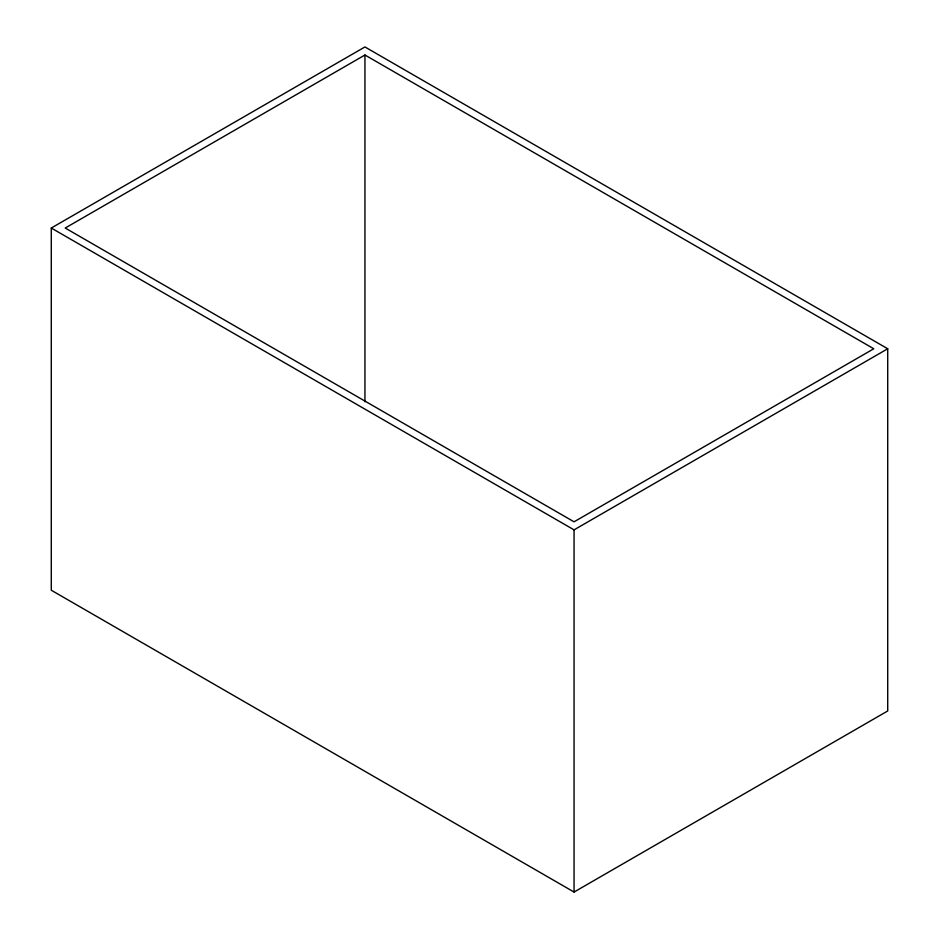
<?xml version="1.0" encoding="UTF-8"?>
<svg xmlns="http://www.w3.org/2000/svg" width="939" height="939" viewBox="0 0 939 939"><rect width="100%" height="100%" fill="white"/><g stroke="black" fill="none" stroke-linecap="round" stroke-linejoin="round"><path stroke-width="1.41" d="M51.281 228.036L364.942 46.95L887.719 348.768L887.719 710.964L574.058 892.05L51.281 590.232L51.281 228.036L574.058 529.866L887.719 348.768M364.942 55.002L65.225 228.036L574.058 521.814L873.775 348.768L364.942 55.002L364.942 401.822M574.058 529.866L574.058 892.05"/></g></svg>
